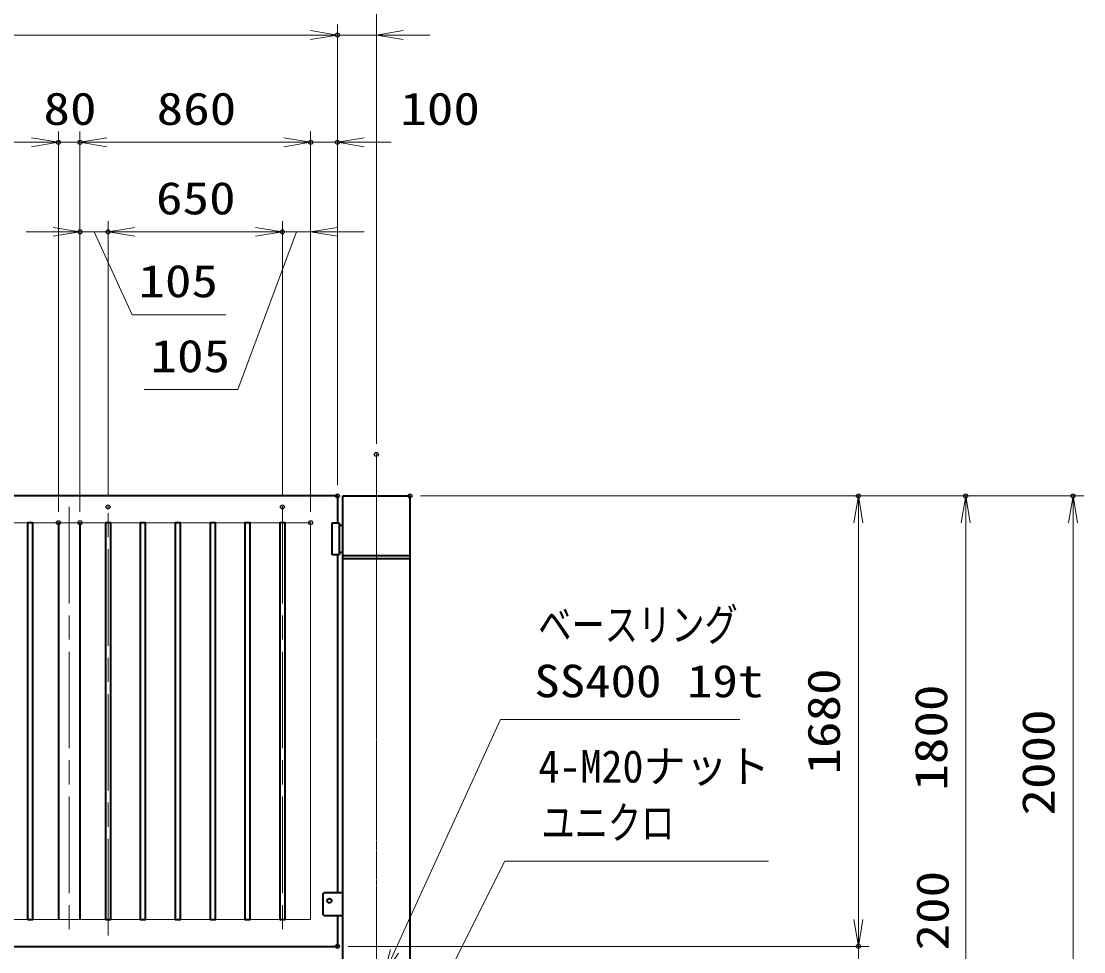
# Model space of a CAD drawing. Units: millimetres at full size. Extents: x -11880 to 11880, y -8400 to 8400.
# Drawn here: x 2567 to 6528, y -729 to 2741 of the extents above; entities that cross this region are included whole.
import ezdxf
from ezdxf.enums import TextEntityAlignment as Align

# ---------------------------------------------------------------- set-up
doc = ezdxf.new("R2010")
doc.units = ezdxf.units.MM
doc.header["$LTSCALE"] = 30
doc.header["$PDMODE"] = 32
doc.header["$PDSIZE"] = 15
doc.linetypes.add('USER2', pattern=[18, 12, -1.5, 3, -1.5])
for name, color, linetype, lineweight in [('0-1_外形線', 7, 'Continuous', 35), ('0-2_0', 7, 'Continuous', 18), ('0-3_寸法線', 4, 'Continuous', 18), ('0-5_細線', 2, 'Continuous', 35), ('0-7_軸線', 200, 'USER2', 15)]:
    doc.layers.add(name, color=color, linetype=linetype, lineweight=lineweight)
doc.layers.add('0-4_Defpoints', color=7, linetype='Continuous')
doc.styles.add('ＭＳ ゴシック', font='')
doc.styles.get('ＭＳ ゴシック').set_extended_font_data('MS Gothic')

# ---------------------------------------------------------------- blocks, each defined once
blk = doc.blocks.new('_Open')
at = {"layer": '0-2_0', "color": 4}
blk.add_line((-30, 5), (0, 0), dxfattribs=at)
blk.add_lwpolyline([(-30, -5), (0, 0), (-30, 0)], dxfattribs=at)
blk = doc.blocks.new('S213')
at = {"layer": '0-3_寸法線'}
for points in [[(11233330.3, 86259238), (11203815.1, 86259238), (11196075.5, 86243779.6), (11194732.4, 86241097)], [(11195628.4, 86244003.4), (11194732.4, 86241097), (11196522.6, 86243555.7)]]:
    blk.add_lwpolyline(points, dxfattribs=at)
at = {"layer": '0-3_寸法線', "color": 254, "style": 'ＭＳ ゴシック'}
for s, width, p in [('4-M20ナット', 0.95, (11207583.1, 86266938.6)), ('ユニクロ', 0.75, (11207918.7, 86260638.6))]:
    blk.add_text(s, height=3637, dxfattribs=dict(at, width=width)).set_placement(p, align=Align.BOTTOM_LEFT)
blk = doc.blocks.new('S214')
at = {"layer": '0-3_寸法線'}
for points in [[(11230106.5, 86275085.2), (11203356.1, 86275085.2), (11191489.4, 86249136.4), (11190241.8, 86246408.1)], [(11191034.7, 86249344.3), (11190241.8, 86246408.1), (11191944.2, 86248928.4)]]:
    blk.add_lwpolyline(points, dxfattribs=at)
at = {"layer": '0-3_寸法線', "color": 254, "style": 'ＭＳ ゴシック'}
for s, width, p in [('ベースリング', 0.75, (11207556.1, 86282785.7)), ('SS400 19t', 1.15, (11207124.1, 86276485.7))]:
    blk.add_text(s, height=3637, dxfattribs=dict(at, width=width)).set_placement(p, align=Align.BOTTOM_LEFT)
blk = doc.blocks.new('A$C38341AB5')
at = {"layer": '0-1_外形線'}
for p, q in [((-3750, 54000), (3750, 54000)), ((-4950, 51000), (-4170, 51000)), ((-4950, 47400), (-4950, 51000)), ((-4170, 51000), (-4170, 47400)), ((-3750, 50700), (-4170, 50700)), ((-4170, 47700), (-3750, 47700)), ((-4170, 47400), (-4950, 47400)), ((-3750, 9600), (-5700, 9600)), ((-6000, 9300), (-6000, 7350)), ((-5700, 7050), (-3750, 7050)), ((3750, 750), (-3750, 750)), ((-2097, 570), (-2097, 750)), ((2097, 570), (2097, 750))]:
    blk.add_line(p, q, dxfattribs=at)
for points in [[(-3750, 54000), (3750, 54000), (3750, 750), (-3750, 750)], [(-3750, 570), (3750, 570), (3750, 0), (-3750, 0)]]:
    blk.add_lwpolyline(points, close=True, dxfattribs=at)
for centre, start, end in [((-5700, 9300), 90, 180), ((-5700, 7350), 180, 270)]:
    blk.add_arc(centre, 300, start, end, dxfattribs=at)
at = {"layer": '0-5_細線'}
for p, q in [((3750, 47310), (-3750, 47310)), ((3750, 46950), (-3750, 46950))]:
    blk.add_line(p, q, dxfattribs=at)
blk.add_circle((-5250, 8700), 240, dxfattribs=at)
at = {"layer": '0-7_軸線'}
blk.add_line((0, 57909), (0, -28089), dxfattribs=at)

msp = doc.modelspace()

# ---------------------------------------------------------------- linework, layer by layer
at = {"layer": '0-1_外形線'}
for p, q in [((3745.54, 970.69), (3745.54, 870.69)), ((2705.54, 870.69), (2705.54, -609.31)), ((2785.54, 870.69), (2785.54, -609.31)), ((3745.54, 750.69), (3745.54, -509.31)), ((3745.54, -594.31), (3745.54, -709.31)), ((1745.54, -709.31), (3745.54, -709.31))]:
    msp.add_line(p, q, dxfattribs=at)
msp.add_lwpolyline([(3745.54, 970.69), (1745.54, 970.69), (1745.54, 103.19)], dxfattribs=at)
for points in [[(2590.54, -609.31), (2610.54, -609.31), (2610.54, 870.69), (2590.54, 870.69)], [(2880.54, -609.31), (2900.54, -609.31), (2900.54, 870.69), (2880.54, 870.69)], [(3010.54, -609.31), (3030.54, -609.31), (3030.54, 870.69), (3010.54, 870.69)], [(3140.54, -609.31), (3160.54, -609.31), (3160.54, 870.69), (3140.54, 870.69)], [(3270.54, -609.31), (3290.54, -609.31), (3290.54, 870.69), (3270.54, 870.69)], [(3400.54, -609.31), (3420.54, -609.31), (3420.54, 870.69), (3400.54, 870.69)], [(3530.54, -609.31), (3550.54, -609.31), (3550.54, 870.69), (3530.54, 870.69)]]:
    msp.add_lwpolyline(points, close=True, dxfattribs=at)
at = {"layer": '0-2_0'}
msp.add_line((1845.54, 870.69), (3645.54, 870.69), dxfattribs=at)
msp.add_lwpolyline([(3645.54, 870.69), (3645.54, -609.31), (1845.54, -609.31), (1845.54, -388.81)], dxfattribs=at)
at = {"layer": '0-3_寸法線'}
for p, q in [((3890.54, 1165.26), (3890.54, 3081.26)), ((3745.54, 1010.69), (3745.54, 2729.25)), ((3745.54, 1010.69), (3745.54, 2729.25)), ((3890.54, 1165.26), (3890.54, 2729.25)), ((1745.54, 2689.25), (3745.54, 2689.25)), ((3645.54, 2689.25), (3545.54, 2689.25)), ((3890.54, 2689.25), (3745.54, 2689.25)), ((3990.54, 2689.25), (4090.54, 2689.25)), ((2705.54, 910.69), (2705.54, 2329.25)), ((2705.54, 910.69), (2705.54, 2329.25)), ((2785.54, 910.69), (2785.54, 2329.25)), ((2785.54, 910.69), (2785.54, 2329.25)), ((3645.54, 910.69), (3645.54, 2329.25)), ((3645.54, 910.69), (3645.54, 2329.25)), ((3745.54, 1010.69), (3745.54, 2329.25)), ((1845.54, 2289.25), (2705.54, 2289.25)), ((2605.54, 2289.25), (2505.54, 2289.25)), ((2705.54, 2289.25), (2785.54, 2289.25)), ((2785.54, 2289.25), (3645.54, 2289.25)), ((2885.54, 2289.25), (2985.54, 2289.25)), ((3545.54, 2289.25), (3445.54, 2289.25)), ((3645.54, 2289.25), (3745.54, 2289.25)), ((3845.54, 2289.25), (3945.54, 2289.25)), ((2785.54, 910.69), (2785.54, 1995.44)), ((2890.54, 969.69), (2890.54, 1995.44)), ((2890.54, 969.69), (2890.54, 1995.44)), ((3540.54, 969.69), (3540.54, 1995.44)), ((3540.54, 969.69), (3540.54, 1995.44)), ((3645.54, 910.69), (3645.54, 1995.44)), ((2685.54, 1955.44), (2585.54, 1955.44)), ((2890.54, 1955.44), (2785.54, 1955.44)), ((3540.54, 1955.44), (2890.54, 1955.44)), ((2990.54, 1955.44), (3090.54, 1955.44)), ((3440.54, 1955.44), (3340.54, 1955.44)), ((3645.54, 1955.44), (3540.54, 1955.44)), ((3745.54, 1955.44), (3845.54, 1955.44)), ((4055.54, 970.69), (5727.76, 970.69)), ((4055.54, 970.69), (6127.76, 970.69)), ((4055.54, 970.69), (6527.76, 970.69)), ((5687.76, -709.31), (5687.76, 970.69)), ((6087.76, -829.31), (6087.76, 970.69)), ((6487.76, -1029.31), (6487.76, 970.69)), ((5687.76, -609.31), (5687.76, -509.31)), ((6087.76, -729.31), (6087.76, -629.31)), ((3785.54, -709.31), (5727.76, -709.31)), ((3785.54, -709.31), (5727.76, -709.31)), ((5687.76, -829.31), (5687.76, -709.31))]:
    msp.add_line(p, q, dxfattribs=at)
for points in [[(2838.04, 1955.44), (2980.33, 1646.43), (3329.13, 1646.43)], [(3593.04, 1955.44), (3374.05, 1367.05), (3025.25, 1367.05)]]:
    msp.add_lwpolyline(points, dxfattribs=at)
at = {"layer": '0-4_Defpoints'}
for p in [(3745.54, 2689.25), (2705.54, 2289.25), (2785.54, 2289.25), (3645.54, 2289.25), (3745.54, 2289.25), (2785.54, 1955.44), (2890.54, 1955.44), (3540.54, 1955.44), (3890.54, 1125.26), (3745.54, 970.69), (4015.54, 970.69), (5687.76, 970.69), (6087.76, 970.69), (6487.76, 970.69), (2890.54, 929.69), (3540.54, 929.69), (2705.54, 870.69), (2785.54, 870.69), (3645.54, 870.69), (3745.54, -709.31), (5687.76, -709.31)]:
    msp.add_point(p, dxfattribs=at)
at = {"layer": '0-7_軸線'}
for p, q in [((3890.54, 1125.26), (3890.54, -1708.78)), ((2745.54, 929.69), (2745.54, -668.31)), ((2890.54, -668.31), (2890.54, 929.69)), ((3540.54, 929.69), (3540.54, -668.31))]:
    msp.add_line(p, q, dxfattribs=at)

# ---------------------------------------------------------------- block references
at = {"layer": '0-1_外形線', "xscale": 0.03333333, "yscale": 0.03333333}
msp.add_blockref('A$C38341AB5', (3890.54, -829.31), dxfattribs=at)
at = {"layer": '0-3_寸法線'}
for name, p, xscale, yscale in [('_Open', (3745.54, 2689.25), 3.333333, 3.333333), ('_Open', (3745.54, 2689.25), 3.333333, 3.333333), ('_Open', (2705.54, 2289.25), 3.333333, 3.333333), ('_Open', (2705.54, 2289.25), 3.333333, 3.333333), ('_Open', (3645.54, 2289.25), 3.333333, 3.333333), ('_Open', (3645.54, 2289.25), 3.333333, 3.333333), ('_Open', (2785.54, 1955.44), 3.333333, 3.333333), ('_Open', (3540.54, 1955.44), 3.333333, 3.333333), ('_Open', (3540.54, 1955.44), 3.333333, 3.333333), ('S214', (-369091.3, -2875699.17), 0.03333333, 0.03333333), ('S213', (-369091.3, -2875699.17), 0.03333333, 0.03333333)]:
    msp.add_blockref(name, p, dxfattribs=dict(at, xscale=xscale, yscale=yscale))
at = {"layer": '0-3_寸法線', "xscale": 3.333333, "yscale": 3.333333}
for p, rotation in [((3890.54, 2689.25), 180), ((2785.54, 2289.25), 180), ((2785.54, 2289.25), 180), ((3745.54, 2289.25), 180), ((2890.54, 1955.44), 180), ((2890.54, 1955.44), 180), ((3645.54, 1955.44), 180), ((5687.76, 970.69), 90), ((6087.76, 970.69), 90), ((6487.76, 970.69), 90), ((5687.76, -709.31), 270), ((5687.76, -709.31), 270)]:
    msp.add_blockref('_Open', p, dxfattribs=dict(at, rotation=rotation))

# ---------------------------------------------------------------- texts
at = {"layer": '0-3_寸法線', "color": 254, "style": 'ＭＳ ゴシック', "width": 1.2}
for s, p in [('80', (2649.54, 2317.94)), ('860', (3071.54, 2317.94)), ('100', (3979.94, 2317.94)), ('650', (3069.14, 1984.12)), ('105', (3003.53, 1675.12)), ('105', (3048.45, 1395.74))]:
    msp.add_text(s, height=121.2, dxfattribs=at).set_placement(p, align=Align.BOTTOM_LEFT)
for s, p in [('1680', (5655.08, -68.51)), ('1800', (6055.08, -128.51)), ('2000', (6455.08, -221.31)), ('200', (6060.57, -724.45))]:
    msp.add_text(s, height=121.2, rotation=90, dxfattribs=at).set_placement(p, align=Align.BOTTOM_LEFT)

doc.saveas('drawing.dxf')
